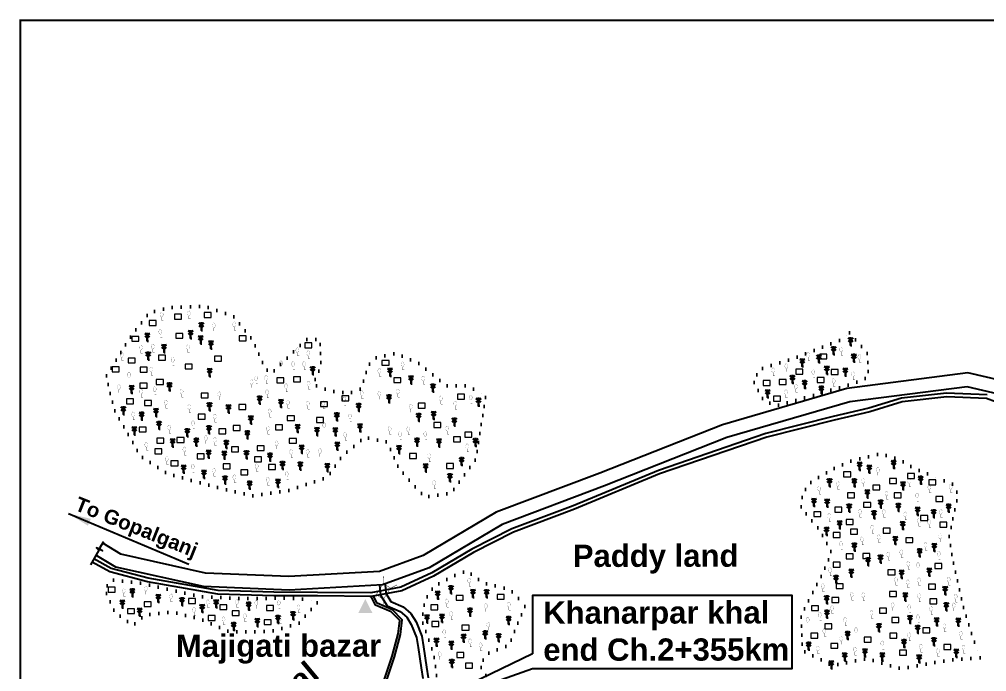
# Model space of a CAD drawing. Header units: millimetres. Extents: x 103 to 32834, y -100302 to -48.
# Drawn here: x 28147 to 30281, y -98398 to -96959 of the extents above; entities that cross this region are included whole.
import ezdxf

# ---------------------------------------------------------------- set-up
doc = ezdxf.new("R2010")
doc.units = ezdxf.units.MM
doc.header["$MEASUREMENT"] = 0
doc.linetypes.add('DOT2', pattern=[0.125, 0, -0.125])
doc.linetypes.add('PHANTOM2', pattern=[1.25, 0.625, -0.125, 0.125, -0.125, 0.125, -0.125])
for name, color, linetype, lineweight in [('Bazar', 97, 'Continuous', 15), ('Existing Str', 7, 'PHANTOM2', 35), ('HOUSE', 144, 'Continuous', 18), ('PUCCA ROAD', 1, 'Continuous', 30)]:
    doc.layers.add(name, color=color, linetype=linetype, lineweight=lineweight)
for name, color, linetype in [('boundary', 7, 'Continuous'), ('Home Stead', 151, 'Continuous'), ('Khal', 4, 'Continuous'), ('TEXT', 5, 'Continuous'), ('Trees', 77, 'Continuous')]:
    doc.layers.add(name, color=color, linetype=linetype)
doc.styles.get("Standard").update_dxf_attribs({"font": 'arial.ttf'})
doc.styles.add('sum', font='arialbd.ttf')
doc.dimstyles.get("Standard").update_dxf_attribs({"dimtxt": 0.18, "dimasz": 0.18, "dimexe": 0.18, "dimexo": 0.0625, "dimgap": 0.09, "dimtad": 0, "dimtih": 1, "dimtoh": 1, "dimdec": 4, "dimzin": 0, "dimdsep": 46, "dimtxsty": 'Standard', "dimblk": 'DATUMBLANK', "dimcen": 0.09, "dimadec": 0, "dimazin": 0, "dimtfac": 1, "dimtdec": 4, "dimtofl": 0, "dimtmove": 0, "dimatfit": 3, "dimfxl": 1, "dimtolj": 1, "dimtzin": 0, "dimarcsym": 0})

# ---------------------------------------------------------------- blocks, each defined once
blk = doc.blocks.new('A$C3E516E70')
at = {"layer": 'Existing Str', "linetype": 'Continuous', "const_width": 1.25}
for points in [[(0.3, 51.6), (19.6, 39.6), (61.5, 39.6), (80.8, 51.6)], [(19.6, 12.6), (19.6, 39.6)], [(61.5, 12.6), (61.5, 39.6)], [(0.3, 0.5), (19.6, 12.6), (61.5, 12.6), (80.8, 0.5)]]:
    blk.add_lwpolyline(points, dxfattribs=at)
blk = doc.blocks.new('A$C7FEE66E4')
at = {"layer": 'Trees', "linetype": 'Continuous', "const_width": 0.000142}
blk.add_lwpolyline([(0, 0.00001, 0.606435), (0, 0.00493, 0.606435)], format="xyb", close=True, dxfattribs=at)
at = {"layer": 'Trees', "linetype": 'Continuous', "const_width": 0.000252}
for points in [[(0, 0.00001), (0, -0.00287)], [(0, -0.00287), (0.00172, -0.00287)]]:
    blk.add_lwpolyline(points, dxfattribs=at)
blk = doc.blocks.new('A$C01DB3217')
at = {"layer": 'Trees', "color": 1, "lineweight": 30}
blk.add_lwpolyline([(0, 0.0028), (0, -0.0071), (0.0015, -0.0071)], dxfattribs=at)
for centre, start, end in [((-0.012, -0.0154), 41.2491, 62.6782), ((0.012, -0.0154), 117.3218, 138.7509)]:
    blk.add_arc(centre, 0.0195, start, end, dxfattribs=at)
blk = doc.blocks.new('_DatumBlank')
at = {"color": 0, "linetype": 'ByBlock', "lineweight": -2}
for p, q in [((0, 0.577), (-1, 0)), ((0, -0.577), (0, 0.577)), ((-1, 0), (0, -0.577))]:
    blk.add_line(p, q, dxfattribs=at)

msp = doc.modelspace()

# ---------------------------------------------------------------- hatches: boundary and pattern name
at = {"layer": 'Bazar'}
msp.add_hatch(color=256, dxfattribs=at).paths.add_polyline_path([(28910.3, -98238.2), (28894.8, -98268.8), (28925.8, -98268.8)])

# ---------------------------------------------------------------- linework, layer by layer
at = {"layer": 'boundary', "color": 0, "const_width": 4.28}
msp.add_lwpolyline([(28148.8, -96961.5), (32831.6, -96961.5), (32831.6, -100299.5), (28148.8, -100299.5), (28148.8, -96961.5)], dxfattribs=at)
at = {"layer": 'Home Stead', "color": 7, "linetype": 'DOT2', "lineweight": 50, "ltscale": 159.474072, "flags": 128}
for points in [[(29175.4, -97793.7), (29154.2, -97929.7), (29099.2, -98005), (29041.2, -98013.7), (28984.3, -97950), (28959.2, -97892.1), (28909, -97881.5), (28858.8, -97923), (28827, -97969.3), (28743.9, -97998.2), (28662.9, -98010.8), (28583.7, -97992.4), (28473.7, -97961.9), (28414.2, -97923), (28355.8, -97820.3), (28338.5, -97746.8), (28389.4, -97663.5), (28433.7, -97606.2), (28480.2, -97595.4), (28553.8, -97592.1), (28618.7, -97613.8), (28659.9, -97664.6), (28689.1, -97729.5), (28703.1, -97740.3), (28756.2, -97688.4), (28779.1, -97665.9), (28810.3, -97665.7), (28812.4, -97723), (28795.1, -97765.1), (28833.1, -97779.5), (28875.6, -97784), (28901.4, -97774.2), (28917.3, -97722.6), (28934, -97706), (28977.2, -97696.1), (29028.1, -97718.1), (29062.2, -97746.1), (29088.9, -97768.1), (29135, -97768.1), (29159.9, -97780.6), (29175.4, -97793.7)], [(29979.1, -97650.8), (30018.6, -97697.6), (30020.8, -97748), (29984.4, -97763.9), (29884.9, -97793.1), (29819.3, -97811.6), (29790.1, -97801.8), (29766, -97756.8), (29781.9, -97731.1), (29861.3, -97705.5), (29920.8, -97682), (29961.8, -97666.1), (29979.1, -97650.8)], [(30266.9, -98368), (30194.9, -98373.6), (30091.7, -98392), (30017.5, -98369.6), (29941.2, -98385.4), (29874.8, -98351.8), (29871.9, -98273.6), (29918.4, -98184.5), (29939.2, -98136), (29912.5, -98085.5), (29871.9, -98037), (29874.8, -98006.3), (29894.7, -97979.6), (29947.4, -97948.8), (29983, -97933.7), (30046.2, -97918.2), (30085.7, -97928.9), (30122.7, -97950.3), (30169.4, -97969.7), (30206.8, -97985.3), (30218.5, -98008.1), (30198.5, -98101.4), (30206.5, -98150.9), (30216.3, -98194.3), (30230.4, -98256.8), (30246.2, -98309.2), (30266.9, -98368)], [(29262.5, -98254.7), (29226.8, -98340.6), (29183.7, -98356.9), (29162.4, -98382.9), (29180.5, -98414.4), (29215.2, -98459.3), (29221.5, -98491.6), (29176.6, -98507.4), (29122.2, -98493.9), (29076.4, -98475.6), (29069.2, -98421), (29061.4, -98361.5), (29034.9, -98285.1), (29041.6, -98241.5), (29061.4, -98210.4), (29103.4, -98187.8), (29134.9, -98176.2), (29148.2, -98186.1), (29169.8, -98202.4), (29218.9, -98214.9), (29237.1, -98223.7), (29262.5, -98254.7)], [(28804.1, -98246.4), (28763.4, -98291.7), (28702, -98310.1), (28611.3, -98310.7), (28549.9, -98283.7), (28483.2, -98266.5), (28423.5, -98273.9), (28397.7, -98296.3), (28357, -98267.6), (28334.6, -98216), (28352, -98196.2), (28410.5, -98202.5), (28545.8, -98232.9), (28640.7, -98237.5), (28735.7, -98236.1), (28787.1, -98239.3), (28804.1, -98246.4)]]:
    msp.add_lwpolyline(points, dxfattribs=at)
at = {"layer": 'HOUSE'}
for points in [[(28489, -97620.8), (28504.6, -97620.8), (28504.6, -97609.9), (28489, -97609.9), (28489, -97620.8)], [(28554.7, -97616.9), (28570.2, -97616.9), (28570.2, -97606.1), (28554.7, -97606.1), (28554.7, -97616.9)], [(28432.9, -97634.6), (28448.4, -97634.6), (28448.4, -97623.8), (28432.9, -97623.8), (28432.9, -97634.6)], [(28394.6, -97669.6), (28410.1, -97669.6), (28410.1, -97658.7), (28394.6, -97658.7), (28394.6, -97669.6)], [(28491.8, -97663), (28507.3, -97663), (28507.3, -97652.1), (28491.8, -97652.1), (28491.8, -97663)], [(28631.9, -97668.7), (28647.5, -97668.7), (28647.5, -97657.8), (28631.9, -97657.8), (28631.9, -97668.7)], [(28776.4, -97683.7), (28791.9, -97683.7), (28791.9, -97672.8), (28776.4, -97672.8), (28776.4, -97683.7)], [(28386.8, -97717.4), (28402.3, -97717.4), (28402.3, -97706.5), (28386.8, -97706.5), (28386.8, -97717.4)], [(28453.5, -97711.3), (28469, -97711.3), (28469, -97700.4), (28453.5, -97700.4), (28453.5, -97711.3)], [(28577.4, -97713.5), (28592.9, -97713.5), (28592.9, -97702.6), (28577.4, -97702.6), (28577.4, -97713.5)], [(29913.4, -97708.6), (29928.9, -97708.6), (29928.9, -97697.7), (29913.4, -97697.7), (29913.4, -97708.6)], [(28351.2, -97736.8), (28366.8, -97736.8), (28366.8, -97725.9), (28351.2, -97725.9), (28351.2, -97736.8)], [(28413.6, -97737.4), (28429.1, -97737.4), (28429.1, -97726.6), (28413.6, -97726.6), (28413.6, -97737.4)], [(28512.9, -97730.7), (28528.4, -97730.7), (28528.4, -97719.8), (28512.9, -97719.8), (28512.9, -97730.7)], [(28947, -97722.5), (28962.5, -97722.5), (28962.5, -97711.7), (28947, -97711.7), (28947, -97722.5)], [(28714.6, -97761.2), (28730.1, -97761.2), (28730.1, -97750.4), (28714.6, -97750.4), (28714.6, -97761.2)], [(28752, -97759.2), (28767.5, -97759.2), (28767.5, -97748.3), (28752, -97748.3), (28752, -97759.2)], [(28972.8, -97760.8), (28988.3, -97760.8), (28988.3, -97750), (28972.8, -97750), (28972.8, -97760.8)], [(29860.3, -97742.2), (29875.8, -97742.2), (29875.8, -97731.3), (29860.3, -97731.3), (29860.3, -97742.2)], [(29907.6, -97760.3), (29923.2, -97760.3), (29923.2, -97749.4), (29907.6, -97749.4), (29907.6, -97760.3)], [(29938.6, -97742.6), (29954.1, -97742.6), (29954.1, -97731.8), (29938.6, -97731.8), (29938.6, -97742.6)], [(28412.9, -97773.1), (28428.5, -97773.1), (28428.5, -97762.3), (28412.9, -97762.3), (28412.9, -97773.1)], [(28449, -97764.6), (28464.5, -97764.6), (28464.5, -97753.7), (28449, -97753.7), (28449, -97764.6)], [(29788.2, -97766.9), (29803.8, -97766.9), (29803.8, -97756.1), (29788.2, -97756.1), (29788.2, -97766.9)], [(29823.2, -97764.7), (29838.7, -97764.7), (29838.7, -97753.8), (29823.2, -97753.8), (29823.2, -97764.7)], [(28547.9, -97794.6), (28563.5, -97794.6), (28563.5, -97783.7), (28547.9, -97783.7), (28547.9, -97794.6)], [(28858.1, -97800.8), (28873.6, -97800.8), (28873.6, -97789.9), (28858.1, -97789.9), (28858.1, -97800.8)], [(29113.7, -97797.5), (29129.2, -97797.5), (29129.2, -97786.6), (29113.7, -97786.6), (29113.7, -97797.5)], [(29811.2, -97801.4), (29826.8, -97801.4), (29826.8, -97790.5), (29811.2, -97790.5), (29811.2, -97801.4)], [(28382.9, -97807.6), (28398.5, -97807.6), (28398.5, -97796.7), (28382.9, -97796.7), (28382.9, -97807.6)], [(28422.9, -97811.2), (28438.4, -97811.2), (28438.4, -97800.3), (28422.9, -97800.3), (28422.9, -97811.2)], [(28631.3, -97819.8), (28646.8, -97819.8), (28646.8, -97808.9), (28631.3, -97808.9), (28631.3, -97819.8)], [(28811.3, -97813.7), (28826.9, -97813.7), (28826.9, -97802.8), (28811.3, -97802.8), (28811.3, -97813.7)], [(29026.7, -97816.9), (29042.2, -97816.9), (29042.2, -97806), (29026.7, -97806), (29026.7, -97816.9)], [(28541.3, -97841.2), (28556.8, -97841.2), (28556.8, -97830.3), (28541.3, -97830.3), (28541.3, -97841.2)], [(28738.1, -97844.7), (28753.6, -97844.7), (28753.6, -97833.8), (28738.1, -97833.8), (28738.1, -97844.7)], [(28618.6, -97866.2), (28634.1, -97866.2), (28634.1, -97855.4), (28618.6, -97855.4), (28618.6, -97866.2)], [(28712, -97864.7), (28727.5, -97864.7), (28727.5, -97853.8), (28712, -97853.8), (28712, -97864.7)], [(28802.4, -97848.7), (28818, -97848.7), (28818, -97837.8), (28802.4, -97837.8), (28802.4, -97848.7)], [(29061.2, -97859.7), (29076.7, -97859.7), (29076.7, -97848.8), (29061.2, -97848.8), (29061.2, -97859.7)], [(28411.3, -97869.6), (28426.9, -97869.6), (28426.9, -97858.7), (28411.3, -97858.7), (28411.3, -97869.6)], [(28586.9, -97873.6), (28602.5, -97873.6), (28602.5, -97862.7), (28586.9, -97862.7), (28586.9, -97873.6)], [(29129.8, -97880.8), (29145.3, -97880.8), (29145.3, -97869.9), (29129.8, -97869.9), (29129.8, -97880.8)], [(28450.2, -97894.2), (28465.7, -97894.2), (28465.7, -97883.3), (28450.2, -97883.3), (28450.2, -97894.2)], [(28494.6, -97893.1), (28510.1, -97893.1), (28510.1, -97882.2), (28494.6, -97882.2), (28494.6, -97893.1)], [(28671.4, -97910.8), (28686.9, -97910.8), (28686.9, -97899.9), (28671.4, -97899.9), (28671.4, -97910.8)], [(28742.4, -97894.7), (28758, -97894.7), (28758, -97883.9), (28742.4, -97883.9), (28742.4, -97894.7)], [(29104.5, -97891.3), (29120, -97891.3), (29120, -97880.4), (29104.5, -97880.4), (29104.5, -97891.3)], [(28445.7, -97918.1), (28461.2, -97918.1), (28461.2, -97907.2), (28445.7, -97907.2), (28445.7, -97918.1)], [(28539.2, -97929.1), (28554.7, -97929.1), (28554.7, -97918.2), (28539.2, -97918.2), (28539.2, -97929.1)], [(28614.6, -97913.6), (28630.2, -97913.6), (28630.2, -97902.8), (28614.6, -97902.8), (28614.6, -97913.6)], [(29007.6, -97928), (29023.1, -97928), (29023.1, -97917.1), (29007.6, -97917.1), (29007.6, -97928)], [(28481.3, -97944), (28496.9, -97944), (28496.9, -97933.1), (28481.3, -97933.1), (28481.3, -97944)], [(28596.3, -97950.8), (28611.8, -97950.8), (28611.8, -97940), (28596.3, -97940), (28596.3, -97950.8)], [(28665.8, -97935.2), (28681.4, -97935.2), (28681.4, -97924.3), (28665.8, -97924.3), (28665.8, -97935.2)], [(28696.4, -97952.4), (28711.9, -97952.4), (28711.9, -97941.5), (28696.4, -97941.5), (28696.4, -97952.4)], [(29089.2, -97950.2), (29104.8, -97950.2), (29104.8, -97939.3), (29089.2, -97939.3), (29089.2, -97950.2)], [(28635.7, -97964.2), (28651.3, -97964.2), (28651.3, -97953.3), (28635.7, -97953.3), (28635.7, -97964.2)], [(29965.9, -97968.3), (29981.4, -97968.3), (29981.4, -97957.4), (29965.9, -97957.4), (29965.9, -97968.3)], [(30107.1, -97972.1), (30122.6, -97972.1), (30122.6, -97961.2), (30107.1, -97961.2), (30107.1, -97972.1)], [(30066.8, -97983), (30082.4, -97983), (30082.4, -97972.1), (30066.8, -97972.1), (30066.8, -97983)], [(30153.7, -97986.2), (30169.2, -97986.2), (30169.2, -97975.3), (30153.7, -97975.3), (30153.7, -97986.2)], [(29974.2, -98014.9), (29989.7, -98014.9), (29989.7, -98004), (29974.2, -98004), (29974.2, -98014.9)], [(30030.4, -97997.6), (30045.9, -97997.6), (30045.9, -97986.8), (30030.4, -97986.8), (30030.4, -97997.6)], [(30077.1, -98014.9), (30092.6, -98014.9), (30092.6, -98004), (30077.1, -98004), (30077.1, -98014.9)], [(30010, -98035.9), (30025.5, -98035.9), (30025.5, -98025.1), (30010, -98025.1), (30010, -98035.9)], [(30169, -98023.2), (30184.6, -98023.2), (30184.6, -98012.3), (30169, -98012.3), (30169, -98023.2)], [(29900.1, -98056.4), (29915.6, -98056.4), (29915.6, -98045.5), (29900.1, -98045.5), (29900.1, -98056.4)], [(29946.1, -98046.8), (29961.6, -98046.8), (29961.6, -98035.9), (29946.1, -98035.9), (29946.1, -98046.8)], [(29971.7, -98073.6), (29987.2, -98073.6), (29987.2, -98062.7), (29971.7, -98062.7), (29971.7, -98073.6)], [(30135.8, -98064.7), (30151.4, -98064.7), (30151.4, -98053.8), (30135.8, -98053.8), (30135.8, -98064.7)], [(30178, -98079.4), (30193.5, -98079.4), (30193.5, -98068.5), (30178, -98068.5), (30178, -98079.4)], [(29942.9, -98102.3), (29958.4, -98102.3), (29958.4, -98091.5), (29942.9, -98091.5), (29942.9, -98102.3)], [(29981.2, -98095.3), (29996.8, -98095.3), (29996.8, -98084.4), (29981.2, -98084.4), (29981.2, -98095.3)], [(30052.8, -98092.8), (30068.3, -98092.8), (30068.3, -98081.9), (30052.8, -98081.9), (30052.8, -98092.8)], [(30103.2, -98113.8), (30118.8, -98113.8), (30118.8, -98103), (30103.2, -98103), (30103.2, -98113.8)], [(29942.9, -98168.1), (29958.4, -98168.1), (29958.4, -98157.2), (29942.9, -98157.2), (29942.9, -98168.1)], [(29971.7, -98149.6), (29987.2, -98149.6), (29987.2, -98138.7), (29971.7, -98138.7), (29971.7, -98149.6)], [(30008.1, -98148.9), (30023.6, -98148.9), (30023.6, -98138.1), (30008.1, -98138.1), (30008.1, -98148.9)], [(30063.6, -98184.7), (30079.2, -98184.7), (30079.2, -98173.8), (30063.6, -98173.8), (30063.6, -98184.7)], [(30167.1, -98170.6), (30182.7, -98170.6), (30182.7, -98159.8), (30167.1, -98159.8), (30167.1, -98170.6)], [(28342.9, -98223.1), (28358.4, -98223.1), (28358.4, -98212.3), (28342.9, -98212.3), (28342.9, -98223.1)], [(29949.3, -98215.3), (29964.8, -98215.3), (29964.8, -98204.5), (29949.3, -98204.5), (29949.3, -98215.3)], [(30153.1, -98216.6), (30168.6, -98216.6), (30168.6, -98205.7), (30153.1, -98205.7), (30153.1, -98216.6)], [(28519.8, -98248.2), (28535.4, -98248.2), (28535.4, -98237.3), (28519.8, -98237.3), (28519.8, -98248.2)], [(29110.7, -98241), (29126.2, -98241), (29126.2, -98230.1), (29110.7, -98230.1), (29110.7, -98241)], [(29201.1, -98238.8), (29216.6, -98238.8), (29216.6, -98227.9), (29201.1, -98227.9), (29201.1, -98238.8)], [(29939.7, -98246), (29955.2, -98246), (29955.2, -98235.1), (29939.7, -98235.1), (29939.7, -98246)], [(30066.8, -98232.6), (30082.4, -98232.6), (30082.4, -98221.7), (30066.8, -98221.7), (30066.8, -98232.6)], [(30156.3, -98248.5), (30171.8, -98248.5), (30171.8, -98237.7), (30156.3, -98237.7), (30156.3, -98248.5)], [(28385.1, -98270.5), (28400.6, -98270.5), (28400.6, -98259.7), (28385.1, -98259.7), (28385.1, -98270.5)], [(28422.2, -98255), (28437.7, -98255), (28437.7, -98244.2), (28422.2, -98244.2), (28422.2, -98255)], [(28589.2, -98261.5), (28604.8, -98261.5), (28604.8, -98250.7), (28589.2, -98250.7), (28589.2, -98261.5)], [(28616.4, -98274.9), (28631.9, -98274.9), (28631.9, -98264), (28616.4, -98264), (28616.4, -98274.9)], [(28691.9, -98263.7), (28707.4, -98263.7), (28707.4, -98252.8), (28691.9, -98252.8), (28691.9, -98263.7)], [(29054.5, -98261.8), (29070, -98261.8), (29070, -98250.9), (29054.5, -98250.9), (29054.5, -98261.8)], [(29895, -98263.8), (29910.5, -98263.8), (29910.5, -98253), (29895, -98253), (29895, -98263.8)], [(30045.1, -98269.6), (30060.6, -98269.6), (30060.6, -98258.7), (30045.1, -98258.7), (30045.1, -98269.6)], [(28563.4, -98285.7), (28578.9, -98285.7), (28578.9, -98274.8), (28563.4, -98274.8), (28563.4, -98285.7)], [(28686.7, -98294.7), (28702.2, -98294.7), (28702.2, -98283.8), (28686.7, -98283.8), (28686.7, -98294.7)], [(30071.9, -98290), (30087.5, -98290), (30087.5, -98279.2), (30071.9, -98279.2), (30071.9, -98290)], [(29056.7, -98298.7), (29072.2, -98298.7), (29072.2, -98287.8), (29056.7, -98287.8), (29056.7, -98298.7)], [(29123.5, -98306.7), (29139.1, -98306.7), (29139.1, -98295.8), (29123.5, -98295.8), (29123.5, -98306.7)], [(29924.4, -98304.1), (29939.9, -98304.1), (29939.9, -98293.2), (29924.4, -98293.2), (29924.4, -98304.1)], [(30140.3, -98313), (30155.8, -98313), (30155.8, -98302.1), (30140.3, -98302.1), (30140.3, -98313)], [(29893.7, -98324.5), (29909.2, -98324.5), (29909.2, -98313.6), (29893.7, -98313.6), (29893.7, -98324.5)], [(30011.3, -98333.4), (30026.8, -98333.4), (30026.8, -98322.6), (30011.3, -98322.6), (30011.3, -98333.4)], [(30067.5, -98324.5), (30083, -98324.5), (30083, -98313.6), (30067.5, -98313.6), (30067.5, -98324.5)], [(29937.8, -98346.8), (29953.3, -98346.8), (29953.3, -98336), (29937.8, -98336), (29937.8, -98346.8)], [(30186.9, -98349.4), (30202.5, -98349.4), (30202.5, -98338.5), (30186.9, -98338.5), (30186.9, -98349.4)], [(29112.3, -98367.1), (29127.8, -98367.1), (29127.8, -98356.3), (29112.3, -98356.3), (29112.3, -98367.1)], [(30089.2, -98362.2), (30104.7, -98362.2), (30104.7, -98351.3), (30089.2, -98351.3), (30089.2, -98362.2)], [(29131.6, -98390.7), (29147.1, -98390.7), (29147.1, -98379.8), (29131.6, -98379.8), (29131.6, -98390.7)]]:
    msp.add_lwpolyline(points, dxfattribs=at)
at = {"layer": 'Khal', "lineweight": 25, "ltscale": 0.1}
for points in [[(31738.4, -98932.1), (31544.1, -98833.9), (31439.6, -98754.6), (31350.4, -98646.8), (31244.5, -98519.5), (31166.4, -98425.6), (30896.5, -98151.4), (30774.7, -98023.7), (30673.5, -97956), (30490.8, -97842.3), (30376.2, -97771.1), (30239.6, -97739.5), (29973, -97773.7), (29698.6, -97853.6), (29427.6, -97960.2), (29199.2, -98046.8), (29038, -98142.1), (28941.7, -98177.2), (28741.7, -98188.8), (28557.2, -98181), (28371, -98139.4), (28330.6, -98115.3)], [(31325.4, -98663.6), (31221.4, -98538.7), (31144.1, -98445.7), (30874.9, -98172.3), (30755.2, -98046.8), (30657.2, -97981.2), (30474.9, -97867.8), (30364.6, -97799.2), (30238.1, -97769.9), (29979.2, -97803.2), (29708.3, -97882), (29438.4, -97988.2), (29212.2, -98074), (29050.9, -98169.4), (28947.8, -98206.9), (28741.9, -98218.9), (28553.3, -98210.9), (28359.7, -98167.7), (28315.8, -98141.3)], [(28332.6, -98112.2), (28323.6, -98126), (28330.2, -98131.6), (28316.7, -98125), (28321.8, -98130.6), (28303.8, -98162.6)], [(28941.8, -98207.4), (28943.7, -98229.5), (28958.7, -98253), (28987.3, -98265.5), (29001.6, -98278.3), (29011.4, -98294.2), (29023.3, -98323.2), (29026.6, -98345.3), (29033.4, -98390.1), (29036.8, -98413.5)], [(28953.8, -98206.3), (28955.4, -98225.6), (28966.8, -98243.4), (28993.9, -98255.2), (29011, -98270.5), (29022.1, -98288.8), (29035, -98320), (29038.4, -98343.5), (29045.2, -98388.4), (29048.6, -98411.9)]]:
    msp.add_lwpolyline(points, dxfattribs=at)
at = {"layer": 'Khal', "color": 7, "lineweight": 25, "ltscale": 0.1}
msp.add_lwpolyline([(29279.2, -98359.3), (29028.6, -98480.7), (29279.2, -98391.8), (29851.9, -98391.8), (29851.9, -98230.1), (29279.2, -98230.1)], close=True, dxfattribs=at)
at = {"layer": 'PUCCA ROAD', "lineweight": 25}
for points in [[(30360.3, -97825.5), (30280.9, -97795.6), (30193.5, -97792.4), (30095.1, -97803.2), (30023.7, -97825.1), (29945, -97843.3), (29796.3, -97880.8), (29559.7, -97961.9), (29372, -98039.9), (29237, -98091), (29149.2, -98135.4), (29060.7, -98187.5), (28990.7, -98220), (28923.2, -98232.4), (28805, -98231.5), (28708.3, -98231.3), (28584.7, -98227.5), (28429.3, -98200.1), (28346.6, -98178.3), (28307.1, -98156.8)], [(30282.5, -97787.7), (30193.2, -97784.4), (30093.4, -97795.3), (30021.6, -97817.4), (29943.1, -97835.6), (29794, -97873.1), (29556.9, -97954.4), (29369, -98032.5), (29233.8, -98083.7), (29145.4, -98128.4), (29057, -98180.4), (28988.3, -98212.3), (28922.5, -98224.4), (28805, -98223.5), (28708.5, -98223.3), (28585.5, -98219.5), (28431, -98192.3), (28349.6, -98170.8), (28311, -98149.8)], [(28935, -98521.2), (28943.2, -98443.6), (28969.7, -98364.5), (28983, -98315.3), (28986.5, -98285.8), (28967.3, -98266.6), (28932.9, -98251.4), (28923.2, -98232.4)], [(28940.3, -98516.8), (28948, -98444.9), (28974.5, -98365.9), (28987.9, -98316.2), (28991.7, -98284), (28970.2, -98262.4), (28936.5, -98247.5), (28927.7, -98230.1)]]:
    msp.add_lwpolyline(points, dxfattribs=at)

# ---------------------------------------------------------------- block references
at = {"layer": 'Khal', "lineweight": 25, "ltscale": 0.1, "xscale": 0.6999999999988797, "yscale": 0.7000000000007276, "zscale": 0.7, "rotation": 57.74298581677004}
msp.add_blockref('A$C3E516E70', (28950.3, -98255.2), dxfattribs=at)
at = {"layer": 'Trees', "linetype": 'DOT2', "ltscale": 0.2, "xscale": 2324.169843336165, "yscale": 2324.169843336165, "zscale": 2324.169843336164}
for p in [(28520.8, -97613.6), (28460.7, -97616.4), (28457.9, -97654.1), (28576, -97640.2), (28620.7, -97638.1), (28414.6, -97689), (28441.1, -97687), (28518.7, -97688.3), (28760.4, -97695.3), (29960.1, -97693.5), (28372.6, -97705.1), (28485.1, -97716.3), (28784.2, -97701.6), (29887.5, -97705.3), (30000.7, -97709.9), (28437.6, -97737.9), (28724.1, -97724), (28750.7, -97725.4), (28775.1, -97725.4), (28941.4, -97740.7), (28992.4, -97726.1), (29810.3, -97739.1), (29839.6, -97730), (28388.7, -97749.1), (28668.9, -97756.8), (28691.3, -97756.1), (29037.9, -97757.5), (29898.9, -97742.9), (29943.7, -97762.7), (29986.7, -97747.9), (28366.4, -97776.3), (28445.3, -97781.2), (28659.1, -97765.2), (28735.3, -97774.2), (28784.9, -97768.6), (29860.1, -97775.2), (28415.3, -97786.1), (28504.7, -97786.1), (28587.9, -97792.4), (28693.4, -97787.5), (28863.9, -97803.6), (28902.3, -97789.6), (28941.4, -97791), (28982, -97786.1), (29077, -97801.5), (29142.7, -97799.4), (29838.4, -97787.7), (28469.8, -97810.5), (28521.5, -97820.3), (28739.5, -97810.5), (28783.5, -97812.6), (28817.7, -97811.9), (29010.6, -97819.6), (29108.4, -97812.6), (28397.8, -97836.4), (28578.1, -97841.3), (28699, -97830.1), (28876.4, -97840.6), (28477.5, -97865.7), (28529.9, -97855.9), (28694.8, -97867.8), (28819.8, -97860.8), (28963.8, -97868.5), (29005, -97869.2), (29091, -97867.8), (28558.5, -97888.8), (28866, -97881.8), (28986.8, -97880.4), (29042.7, -97879.7), (28427.1, -97903.4), (28578.1, -97892.9), (28714.3, -97900.6), (29135, -97906.9), (28511, -97913.9), (28746.5, -97919.5), (28782.8, -97918.8), (28810.1, -97917.4), (29051.1, -97928.6), (28471.9, -97934.8), (28529.2, -97951.6), (28670.3, -97950.9), (28576, -97960.7), (28621.4, -97975.3), (28736.7, -97968.4), (30041.6, -97958.7), (28694.8, -97980.9), (29062.3, -97987.9), (29952.9, -97989.8), (30009, -97983.7), (30110.5, -97983.3), (30155.2, -97997.5), (30201.8, -97996.7), (29912.1, -98000.2), (30060.4, -98011.1), (30127.8, -98015.5), (29933.9, -98060.6), (30001.8, -98051.4), (30054.4, -98051.8), (30101.6, -98057.1), (30180.2, -98051.5), (30132, -98071.4), (30154.4, -98073.9), (30028.7, -98086.3), (29960, -98122.1), (30006.5, -98112.1), (30043.5, -98107.5), (30146.5, -98124.6), (30178.9, -98105.8), (30064.2, -98145.7), (30093.3, -98140.8), (30175.6, -98144.1), (30108.3, -98166.3), (29935.9, -98180.4), (30129.9, -98169), (29139.2, -98203.2), (30081.3, -98201.6), (30107.5, -98206.8), (30131.9, -98202.4), (30197.5, -98200.8), (28377.2, -98225.7), (28425.9, -98221.2), (29919.7, -98215.7), (28481.2, -98237.9), (28562.6, -98251.1), (28626.9, -98250.4), (28669.6, -98252.8), (28719, -98251.8), (29090.3, -98249.3), (29983.7, -98234.2), (30009, -98235.4), (30132.4, -98237.5), (30213, -98238.3), (28532.3, -98267.7), (28762.8, -98262.2), (29176.4, -98259.5), (29227.1, -98256.1), (29940, -98264.2), (30027.3, -98274.6), (30073.8, -98257.2), (30110.8, -98261.8), (30158.9, -98265.5), (30208.8, -98258), (28597.3, -98288.6), (28644.6, -98282), (28721.5, -98285.8), (29099.8, -98276.9), (29886.4, -98289.6), (29913, -98278.8), (29969.1, -98290), (30129.9, -98283.8), (29084.6, -98316.9), (29181.5, -98300.6), (29923.4, -98314.5), (29993.2, -98312.4), (30188.4, -98303.7), (29141.5, -98337.1), (29960.4, -98331.5), (30110.3, -98323.6), (30224.6, -98320.3), (29164.6, -98346.1), (29908.9, -98352.7), (29990.3, -98355.2), (30051.3, -98341.9), (30136.1, -98348.9), (30173.9, -98358.9), (30230.4, -98351), (29074.5, -98365.3)]:
    msp.add_blockref('A$C7FEE66E4', p, dxfattribs=at)
at = {"layer": 'Trees', "ltscale": 0.1, "xscale": 1832.773990799546, "yscale": 1832.773990799544, "zscale": 1832.773990799536}
for p in [(28548.4, -97632.7), (28429.1, -97656.1), (28524.6, -97650.2), (28547, -97661.9), (29981.3, -97665.8), (28466.1, -97681.1), (28569.5, -97672.9), (29943.7, -97685.6), (28431, -97697.3), (29874.5, -97712.4), (29911.2, -97703.6), (29988.4, -97702), (28566.7, -97733.9), (28794.1, -97729.7), (28964.9, -97733.2), (29928.8, -97728.8), (29969.6, -97733), (29011.2, -97750.1), (29852.9, -97748.9), (28394.4, -97771.4), (28478, -97765.2), (29059.4, -97767.9), (29880.1, -97760.1), (29916.8, -97772.5), (28676.9, -97794.5), (28962.6, -97791.7), (29160, -97799.1), (29798.1, -97780.9), (28376.3, -97818), (28566.3, -97809.1), (28608.3, -97814.1), (28723.9, -97802.2), (28895.6, -97810.7), (28416.8, -97829.9), (28448.4, -97822.2), (28657.6, -97838.4), (28847.4, -97831.4), (29028.1, -97832.6), (29060.9, -97828.7), (28400.6, -97862.7), (28454.9, -97850.3), (28565.1, -97860), (28760.9, -97857.3), (28898.7, -97855.8), (29106.8, -97843), (28517.3, -97866.5), (28649.9, -97871.1), (28803.7, -97864.2), (28844.3, -97864.6), (28485, -97889.2), (28537, -97887.3), (28603.3, -97892.3), (28769.9, -97903.1), (28848.4, -97896.2), (28984.6, -97903.9), (29024.3, -97887.3), (29072.9, -97889.2), (29153.4, -97888), (28564.4, -97913.9), (28599.1, -97916.2), (28648, -97915), (28700, -97920.4), (28509.3, -97947), (28727.5, -97938.6), (28766.7, -97940.1), (28826.4, -97943.5), (29043.6, -97944.3), (29122.6, -97930), (30001, -97940.6), (30022.4, -97947), (30076.5, -97936.5), (28554, -97958.2), (29097.1, -97965.9), (28600.6, -97970.9), (28654.9, -97982.1), (28717.5, -97978.2), (29934.7, -97976.8), (29989.7, -97977), (30097, -97983.8), (30136.1, -97971.1), (30018.3, -98001.6), (29900.2, -98020.5), (29929.5, -98022), (29978.1, -98032.7), (30047.6, -98024), (30086.7, -98031.3), (30197.5, -98032.9), (30033.1, -98047.5), (30129, -98039.9), (30164.7, -98045.2), (29957.1, -98069.9), (30096.4, -98071.4), (29928.1, -98084.1), (29989.7, -98118.8), (30079.8, -98104.3), (30133.4, -98131.4), (30166, -98119.9), (30019.7, -98151.1), (30047.2, -98145.3), (29982.8, -98176.4), (30093.9, -98178.9), (30154.8, -98174.2), (29949.2, -98190.2), (28396.2, -98219.7), (29070.1, -98225.1), (29099.3, -98212.8), (29147.7, -98221.6), (29178, -98221.8), (30189.9, -98215), (28374.1, -98244.9), (28453.3, -98232.3), (28505.7, -98239.3), (28581.1, -98244.2), (29928.6, -98235), (30101.9, -98228.9), (28412.2, -98262.6), (28550.2, -98254.4), (28653, -98249.1), (29141.3, -98262.4), (29928.9, -98266.8), (30192.3, -98250.5), (28672, -98285.6), (28717.4, -98278.3), (28750.9, -98270), (29046.5, -98277.5), (29079.4, -98276), (29226.4, -98280.7), (30112.4, -98278.8), (30171.4, -98283.8), (30218.8, -98284.5), (28619.9, -98293.9), (30043.6, -98296.5), (30129.4, -98300.4), (29067.3, -98328.7), (29127, -98319.8), (29174.8, -98312.3), (29204.5, -98318.7), (29974.5, -98313.8), (30099.3, -98331.5), (30165.2, -98327.6), (29100.2, -98335.3), (29888.4, -98337.3), (30012.9, -98352.2), (30214.4, -98353.2), (29101.2, -98375.4), (29968.4, -98361.2), (30051.2, -98361.2), (30132.6, -98365.5), (29938.7, -98378.6)]:
    msp.add_blockref('A$C01DB3217', p, dxfattribs=at)

# ---------------------------------------------------------------- texts
at = {"layer": 'TEXT', "color": 7, "attachment_point": 1, "style": 'sum'}
for s, insert, char_height, width, rotation in [('To Gopalganj', (28278.5, -98011.4), 32.037, 620.15, 338.2312), ('Paddy land ', (29368.1, -98118.4), 49.068, 949.837, 0.0705), ('Khanarpar khal \\Pend Ch.2+355km', (29302.8, -98243.7), 49.068, 949.837, 0.0705), ('Majigati bazar', (28492.1, -98316.9), 49.068, 949.837, 0.0705), ('Doal/Dola beel khal', (28297.4, -98774), 49.068, 949.837, 39.777)]:
    msp.add_mtext(s, dxfattribs=dict(at, insert=insert, char_height=char_height, width=width, rotation=rotation))

# ---------------------------------------------------------------- leaders
at = {"layer": 'TEXT', "color": 0, "lineweight": 25}
msp.add_leader([(28255.1, -98049.5), (28520.7, -98161.3)], dimstyle='Standard', override={"dimscale": 0.5, "dimasz": 100, "dimgap": 0.09, "dimtad": 0}, dxfattribs=at)

doc.saveas('drawing.dxf')
